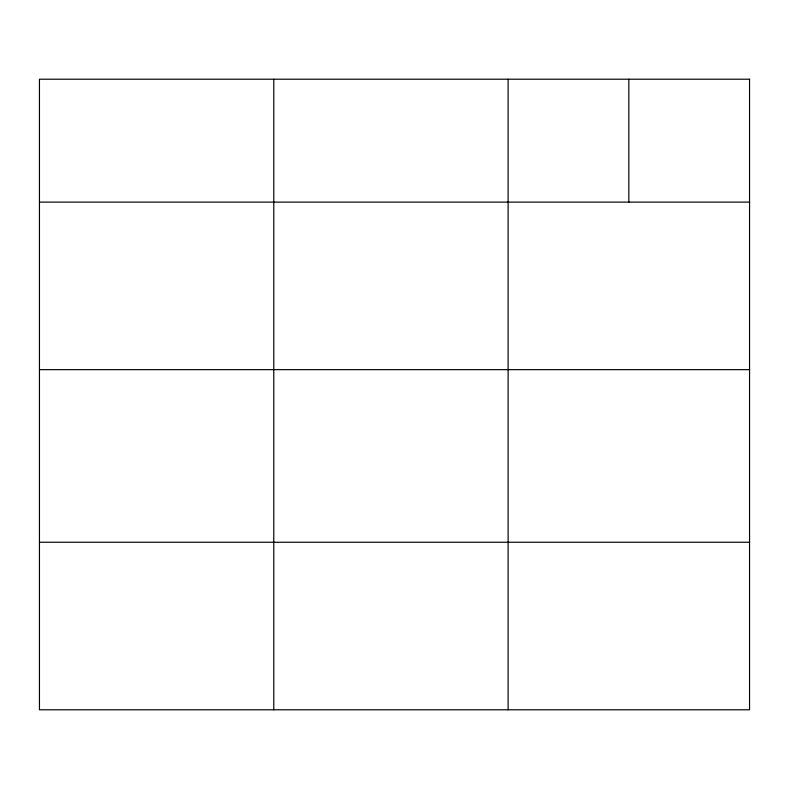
<?xml version="1.0" encoding="UTF-8"?>
<svg xmlns="http://www.w3.org/2000/svg" width="789" height="789" viewBox="0 0 789 789"><rect width="100%" height="100%" fill="white"/><g stroke="black" fill="none" stroke-linecap="round" stroke-linejoin="round"><path stroke-width="1.18" d="M39.45 202.112L749.55 202.112M39.45 369.647L749.55 369.647M39.45 542.25L749.55 542.25M628.833 79.216L628.833 202.112M508.116 79.216L508.116 709.784M273.783 79.216L273.783 709.784M749.55 79.216L39.45 79.216L39.45 709.784L749.55 709.784L749.55 79.216"/></g></svg>
